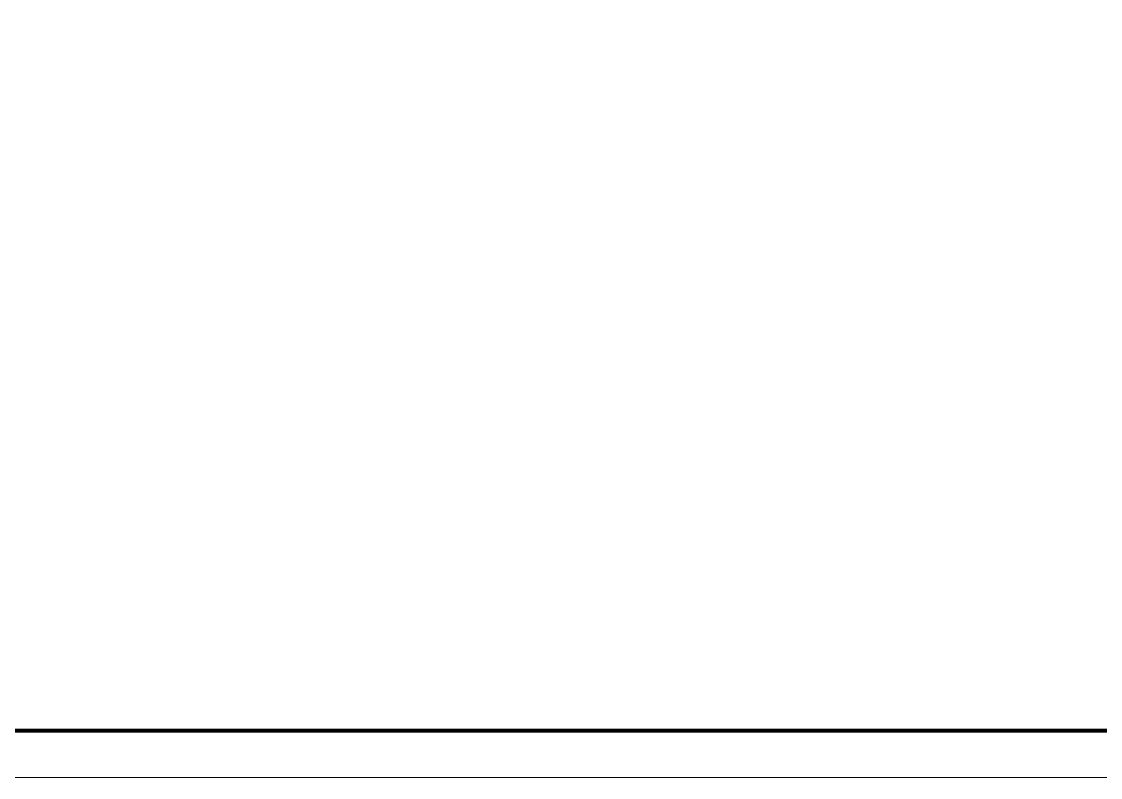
# Model space of a CAD drawing. Header units: millimetres. Extents: x 0 to 21037, y -32678 to 14850.
# Drawn here: x 8001 to 14501, y -32678 to -28125 of the extents above; entities that cross this region are included whole.
import ezdxf

# ---------------------------------------------------------------- set-up
doc = ezdxf.new("R2010")
doc.units = ezdxf.units.MM
doc.layers.add('01用紙枠', color=7, linetype='Continuous', lineweight=5)

msp = doc.modelspace()

# ---------------------------------------------------------------- linework, layer by layer
at = {"layer": '01用紙枠'}
msp.add_lwpolyline([(0, -17827.81411736777), (0, -32677.81411745473), (21000, -32677.81411745473), (21000, -17827.81411736777)], close=True, dxfattribs=at)
msp.add_lwpolyline([(0, -17827.81411736777), (0, -32677.81411745473), (21000, -32677.81411745473), (21000, -17827.81411736777)], close=True, dxfattribs=at)
at = {"layer": '01用紙枠', "const_width": 25.00000000009074}
msp.add_lwpolyline([(291.769581122262, -32396.48064272281), (20708.23041818182, -32396.48064272281), (20708.23041818182, -18109.14759192571), (291.769581122262, -18109.14759192571)], close=True, dxfattribs=at)
msp.add_lwpolyline([(291.769581122262, -32396.48064272281), (20708.23041818182, -32396.48064272281), (20708.23041818182, -18109.14759192571), (291.769581122262, -18109.14759192571)], close=True, dxfattribs=at)
msp.add_lwpolyline([(291.769581122262, -32396.48064272281), (20708.23041818182, -32396.48064272281), (20708.23041818182, -18109.14759192571), (291.769581122262, -18109.14759192571)], close=True, dxfattribs=at)
at = {"layer": '01用紙枠', "lineweight": 5, "const_width": 25.00000000009074}
msp.add_lwpolyline([(291.769581122262, -32396.48064272281), (20708.23041818182, -32396.48064272281), (20708.23041818182, -18109.14759192571), (291.769581122262, -18109.14759192571)], close=True, dxfattribs=at)
msp.add_lwpolyline([(291.769581122262, -32396.48064272281), (20708.23041818182, -32396.48064272281), (20708.23041818182, -18109.14759192571), (291.769581122262, -18109.14759192571)], close=True, dxfattribs=at)

doc.saveas('drawing.dxf')
